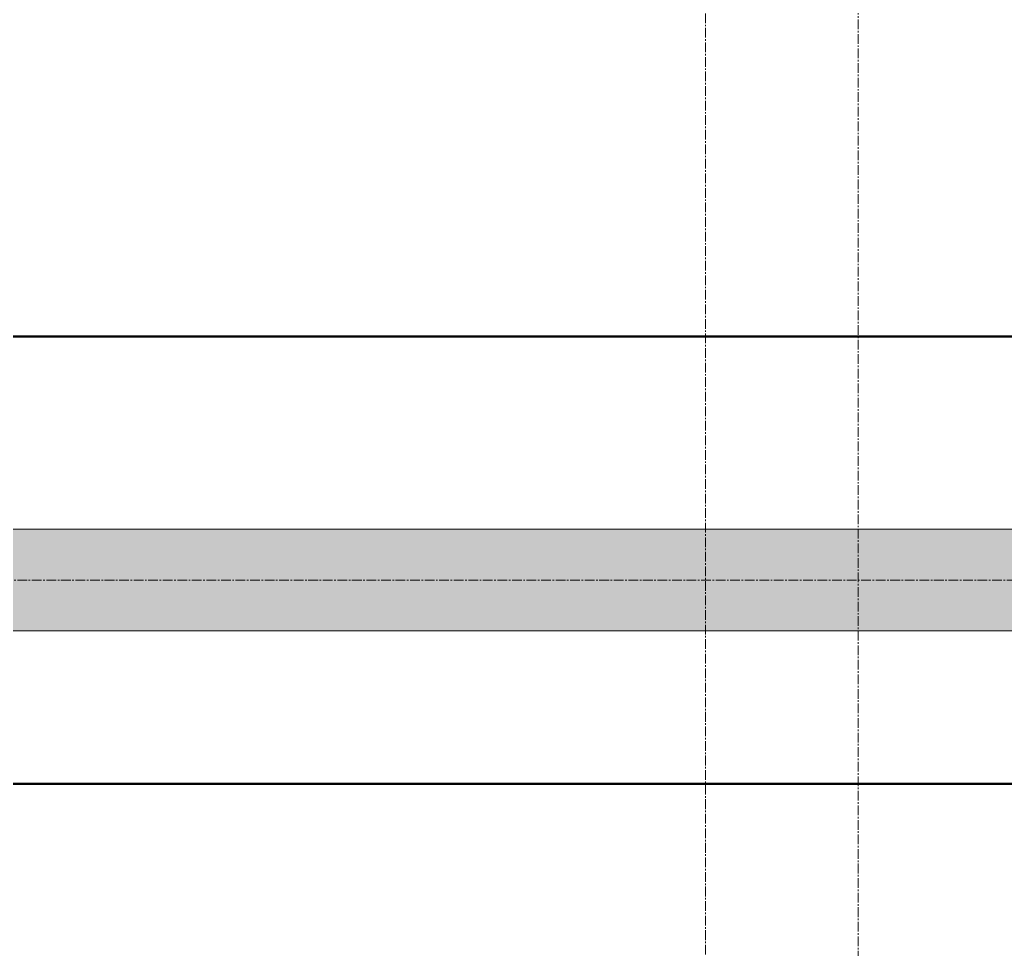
# Model space of a CAD drawing. Header units: millimetres. Extents: x -7155 to 483283, y -227682 to 148426.
# Drawn here: x 16653 to 18589, y 42175 to 44000 of the extents above; entities that cross this region are included whole.
import ezdxf

# ---------------------------------------------------------------- set-up
doc = ezdxf.new("R2010")
doc.units = ezdxf.units.MM
doc.linetypes.add('CENTER2', pattern=[28.575, 19.05, -3.175, 3.175, -3.175])
doc.layers.add('АР_Оси_РД_100', color=7, linetype='Continuous', lineweight=0, true_color=0x525252)
doc.layers.add('РД_Оси_100', color=7, linetype='Continuous', lineweight=0, true_color=0x525252)
doc.layers.add('АР_Стены ПЕНОблок', color=52, linetype='Continuous', lineweight=20)
doc.layers.add('АР_Штриховка', color=8, linetype='Continuous', lineweight=0)

# ---------------------------------------------------------------- blocks, each defined once
blk = doc.blocks.new('СОШ_2200_АР_ОСИ_М100_28.05.24')
at = {"layer": 'АР_Оси_РД_100', "linetype": 'CENTER2'}
blk.add_line((29555, 42900), (-5954.958, 42900), dxfattribs=at)
for points in [[(17850, 139938.679), (18000, 139538.679), (18000, -6194.092)], [(18300, -6196.31), (18300, 139538.679), (18450, 139938.679)]]:
    blk.add_lwpolyline(points, dxfattribs=at)

msp = doc.modelspace()

# ---------------------------------------------------------------- hatches: boundary and pattern name
at = {"layer": 'АР_Штриховка', "linetype": 'Continuous', "lineweight": 0, "true_color": 0x000000}
h = msp.add_hatch(dxfattribs=at)
h.set_pattern_fill('AR-CONC', color=18, angle=405, style=0)
h.paths.add_polyline_path([(19980, 42800), (19980, 43000), (12410, 43000), (12410, 42800)], flags=0)

# ---------------------------------------------------------------- linework, layer by layer
at = {"color": 1, "lineweight": 50}
for points in [[(19540, 43378), (12900, 43378), (12900, 51741), (19540, 51741)], [(19632, 34072), (12860, 34072), (12860, 42500), (19632, 42500)]]:
    msp.add_lwpolyline(points, close=True, dxfattribs=at)
at = {"layer": 'АР_Стены ПЕНОблок', "color": 18, "linetype": 'Continuous', "lineweight": 20, "true_color": 0x000000}
for p, q in [((19980, 43000), (12410, 43000)), ((12410, 42800), (19980, 42800))]:
    msp.add_line(p, q, dxfattribs=at)

# ---------------------------------------------------------------- block references
at = {"layer": 'РД_Оси_100'}
msp.add_blockref('СОШ_2200_АР_ОСИ_М100_28.05.24', (0, 0), dxfattribs=at)

doc.saveas('drawing.dxf')
